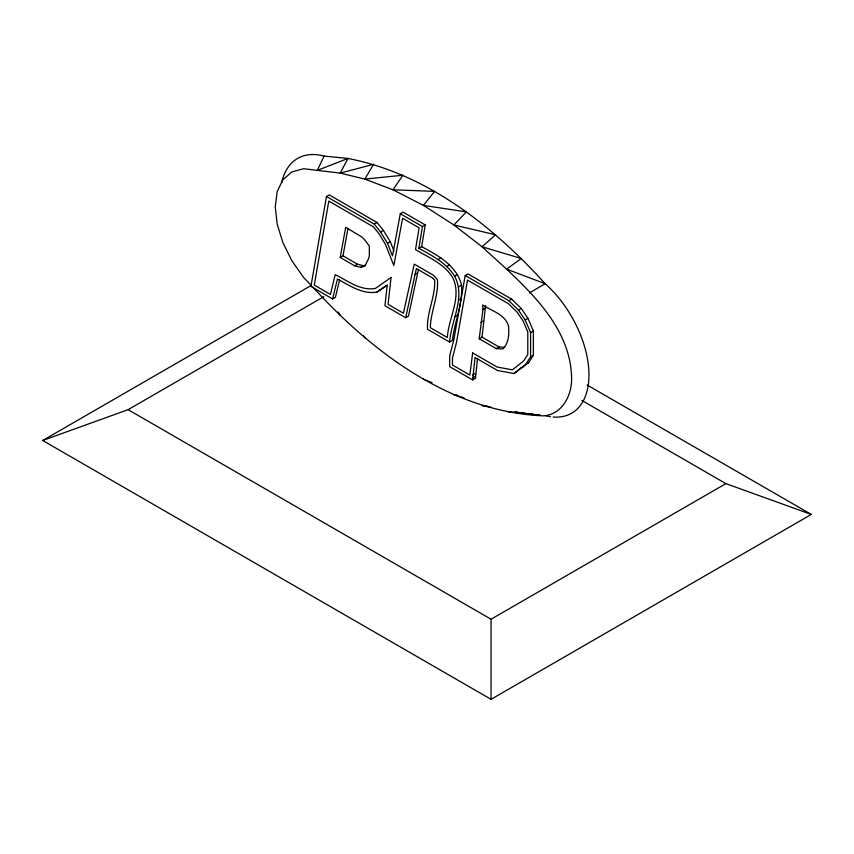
<?xml version="1.0" encoding="UTF-8"?>
<svg xmlns="http://www.w3.org/2000/svg" width="854" height="854" viewBox="0 0 854 854"><rect width="100%" height="100%" fill="white"/><g stroke="black" fill="none" stroke-linecap="round" stroke-linejoin="round"><path stroke-width="1.28" d="M479.201 338.76L482.958 309.49L482.659 304.921C491.787 311.219 505.098 314.133 508.546 326.068C509.165 334.106 508.973 342.796 502.963 348.934L496.291 348.624L479.201 338.76L481.998 337.138L485.606 305.593M472.657 379.923L475.059 357.527L497.594 370.54L514.001 373.529L528.722 362.566L533.376 355.264L533.376 330.989L527.975 318.339L521.26 308.465L511.706 299.167L468.003 273.931L465.216 275.554L453.709 340.436L449.684 355.819L449.684 366.654L472.657 379.923L475.454 378.301L477.514 358.413M332.601 298.932L337.426 279.044C349.713 285.428 362.438 294.694 377.052 292.047L387.214 284.969L384.93 305.753L405.682 317.731L416.357 268.572L432.775 278.052L434.675 280.176C435.455 297.053 426.488 312.607 427.534 329.292L449.62 342.048C451.147 320.282 465.9 297.309 454.616 276.13C446.29 262.829 432.113 255.666 418.844 248.311L422.452 226.534L425.239 224.912L403.088 212.123L400.291 213.735L392.488 255.848L387.502 243.337L380.628 232L374.201 224.068L326.463 196.505L310.931 286.421L332.601 298.932L335.398 297.32L339.614 279.92M418.844 248.311L421.641 246.689L425.239 224.912M340.191 257.438L345.71 227.303L362.203 237.198L365.555 240.903L369.334 246.144L369.334 255.656L368.586 258.698L364.925 266.053L360.74 267.345L354.73 265.829L340.191 257.438L342.988 255.826L348.016 228.306M421.641 246.689C437.995 255.346 456.858 265.658 461.534 285.193C462.985 304.099 454.488 321.819 452.417 340.426L449.62 342.048M418.46 269.373L408.479 316.119L405.682 317.731M310.931 285.076L303.629 277.518L291.876 260.748L282.855 242.536L277.187 224.111L275.255 206.743L277.187 191.606L282.855 179.724L291.876 171.932L303.629 168.729L340.255 173.095L347.962 158.449L324.082 156.079L317.325 170.362L347.962 158.449C426.552 173.693 492.523 225.627 545.151 283.709A83.607 48.272 60 0 1 588.812 369.995A83.607 48.272 60 0 1 553.125 417.008M514.001 373.529L525.925 364.178L530.59 356.876L533.376 355.264M386.958 285.482L377.052 292.047M529.544 292.89L545.151 283.709L506.625 269.149L482.03 246.753L453.912 224.986L423.435 205.387L392.968 189.802L364.839 179.094L340.255 173.095L373.582 164.32L364.839 179.094L402.874 175.23L392.968 189.802L434.611 191.371L423.435 205.387L466.359 211.888L453.912 224.986L495.651 234.797L482.03 246.753L521.26 258.506L506.625 269.149C537.54 298.324 570.653 332.484 571.614 377.842C572.073 395.114 562.327 414.649 543.24 415.845C451.072 411.927 372.611 352.713 312.756 286.965M326.463 196.505L329.249 194.893L376.998 222.456L383.425 230.388L390.289 241.725L393.918 250.83M374.201 224.068L376.998 222.456M380.628 232L383.425 230.388M587.125 385.015L811.3 514.439L491.05 699.33L42.7 440.483L311.112 285.514M387.502 243.337L390.289 241.725M354.73 265.829L357.527 264.217L363.537 265.722L365.629 265.082M360.74 267.345L363.537 265.722M42.7 440.483L128.1 409.664L323.805 296.669M438.198 259.488L440.995 257.865M414.628 274.604L417.414 272.992M446.813 266.437L449.599 264.825M454.616 276.13L457.413 274.518M458.737 286.805L461.534 285.193M458.737 300.117L461.534 298.505M454.648 316.791L457.445 315.169M482.958 309.49L485.755 307.878M465.216 275.554L508.909 300.779L511.706 299.167M480.781 322.534L483.577 320.923M508.909 300.779L518.463 310.077L521.26 308.465M530.59 356.876L530.59 332.601L525.178 319.951L527.975 318.339M496.291 348.624L499.088 347.012L504.65 347.268M530.59 332.601L533.376 330.989M472.657 375.045L475.454 373.433M472.657 377.948L475.454 376.336M525.925 364.178L528.722 362.566M520.417 368.501L523.214 366.878M128.1 409.664L491.05 619.214L725.9 483.62L811.3 514.439M529.544 414.222L539.952 415.129L535.864 414.67M514.727 411.938L533.206 414.414M506.625 411.489L525.883 413.539M528.455 413.816L533.59 414.361M536.163 414.638L540.016 415.044M457.637 395.274L453.912 394.783L464.021 397.825M488.221 406.333L482.03 405.49L491.189 407.294M516.147 412.055L521.26 413.229M423.435 379.197L432.017 382.645M400.291 213.735L422.452 226.534M342.988 255.826L357.527 264.217M481.998 337.138L499.088 347.012M581.873 400.462L725.9 483.62M363.377 335.686L364.839 337.832M518.463 310.077L525.178 319.951M338.227 311.998L340.255 315.436M491.05 619.214L491.05 699.33M281.713 182.542A83.607 48.272 60 0 1 324.082 156.079M550.499 416.709A83.607 48.272 60 0 1 545.151 415.588M391.025 277.507L388.079 304.344L403.419 313.204L414.243 264.132L433.394 275.18L437.472 279.728C438.646 296.178 430.64 311.614 430.331 327.68L447.336 337.501C448.553 317.603 462.324 296.744 452.567 277.315C444.027 263.715 428.729 257.534 415.514 249.614L419.122 227.837L402.597 218.293L393.843 265.541L385.303 244.116L378.962 233.665L373.465 226.876L328.79 201.085L314.283 285.129L330.413 294.438L335.216 274.625C347.77 280.806 360.42 291.033 375.29 288.471L391.025 277.507M472.646 352.905L469.86 375.077L452.481 365.042L452.481 357.847L456.431 342.732L467.533 280.112L508.44 303.736L517.118 312.18L523.096 320.965L527.793 331.95L527.793 354.453L523.609 361.007L512.368 369.825L497.135 367.039L472.646 352.905"/></g></svg>
